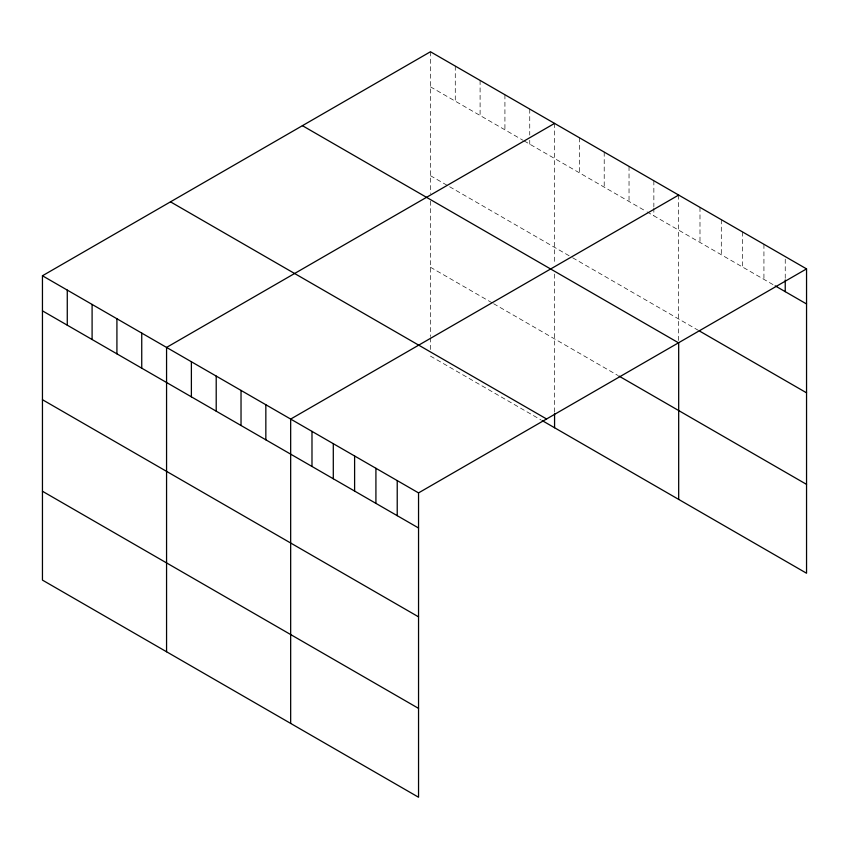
<?xml version="1.0" encoding="UTF-8"?>
<svg xmlns="http://www.w3.org/2000/svg" width="849" height="849" viewBox="0 0 849 849"><rect width="100%" height="100%" fill="white"/><g stroke="black" fill="none" stroke-linecap="round" stroke-linejoin="round"><path stroke-width="0.64" stroke-dasharray="4.25 3.18" d="M430.454 51.757L430.454 193.487M430.454 86.831L522.973 140.244M524.109 140.902L645.962 211.252M647.087 211.9L774.023 285.19M430.454 175.69L448.516 186.111M449.641 186.759L571.494 257.12M572.619 257.767L699.99 331.301M430.454 267.244L492.516 303.072M493.64 303.719L617.754 375.375M430.454 356.102L541.025 419.937M785.24 259.178L785.24 278.674M763.93 244.279L763.93 279.353M742.61 231.979L742.61 267.053M721.3 219.668L721.3 254.753M699.99 207.368L699.99 242.443M678.68 195.058L678.68 340.619M653.857 180.731L653.857 206.71M653.857 208.016L653.857 215.805M629.035 166.404L629.035 201.478M604.212 152.067L604.212 187.151M579.389 137.74L579.389 172.814M554.567 123.402L554.567 263.869M554.567 274.047L554.567 412.073M529.744 109.075L529.744 135.065M529.744 140.255L529.744 144.16M504.922 94.748L504.922 129.823M480.099 80.411L480.099 115.496M455.276 66.084L455.276 101.158M430.454 201.117L430.454 336.501M430.454 337.806L430.454 349.565"/><path stroke-width="1.27" d="M806.55 268.889L418.546 492.898L418.546 797.243L42.45 580.111L42.45 275.766L430.454 51.757L806.55 268.889L806.55 573.234L542.161 420.584M554.567 123.402L166.563 347.421L166.563 651.767M678.68 195.058L290.666 419.077L290.666 723.422M775.148 285.837L806.55 303.963M699.99 331.301L806.55 392.822M302.414 125.673L678.51 342.816M618.879 376.022L806.55 484.376M170.49 201.839L546.586 418.982M42.45 275.766L418.546 492.898M42.45 310.851L418.546 527.982M42.45 399.709L418.546 616.841M42.45 491.253L418.546 708.384M785.24 279.968L785.24 291.663M678.68 343.155L678.68 499.403M554.567 413.378L554.567 427.747M397.226 480.598L397.226 515.672M375.916 468.298L375.916 503.372M354.606 455.987L354.606 491.072M333.296 443.687L333.296 478.762M311.986 431.377L311.986 466.462M265.843 404.75L265.843 439.824M241.031 390.413L241.031 425.498M216.208 376.086L216.208 411.16M191.386 361.748L191.386 396.833M141.741 333.095L141.741 368.169M116.918 318.757L116.918 353.842M92.095 304.43L92.095 339.504M67.273 290.103L67.273 325.178"/></g></svg>
